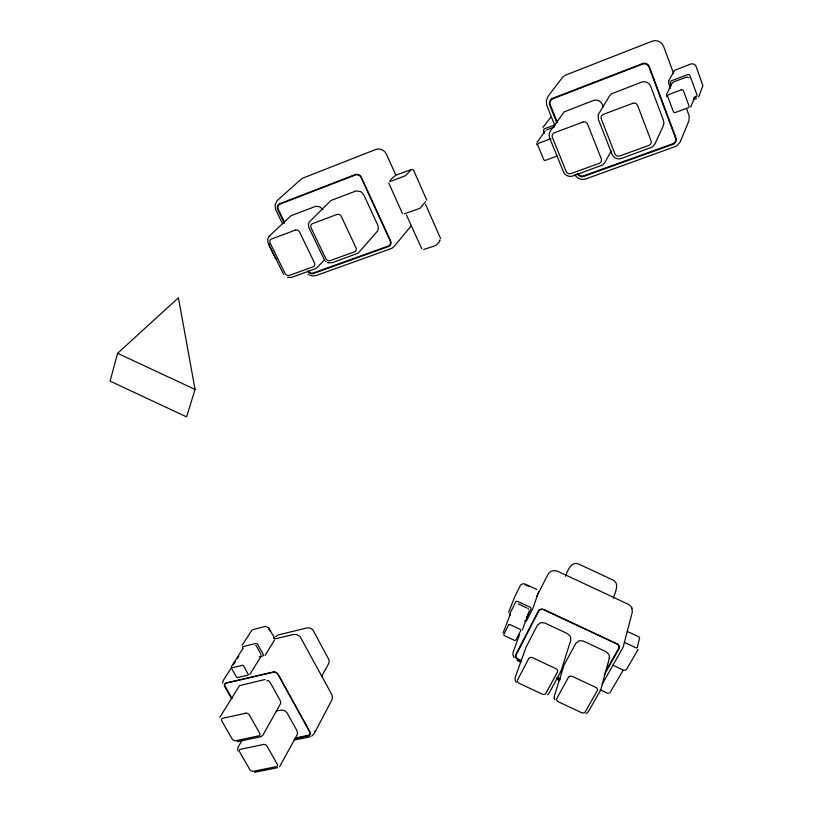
<?xml version="1.0" encoding="UTF-8"?>
<svg xmlns="http://www.w3.org/2000/svg" width="813" height="813" viewBox="0 0 813 813"><rect width="100%" height="100%" fill="white"/><g stroke="black" fill="none" stroke-linecap="round" stroke-linejoin="round"><path stroke-width="1.22" d="M388.705 182.945L402.496 213.646M536.59 144.562L536.58 143.708M222.538 683.184L223.351 680.339L231.37 667.859M666.528 96.686L666.66 94.145L671.802 83.678M332.507 697.534L332.019 699.698L314.194 733.56L311.704 736.182M600.787 689.688L609.435 657.849L609.069 654.699L606.081 651.721L583.449 641.111L579.364 640.654L575.889 643.144L564.181 664.821L554.405 695.867L554.253 698.438M598.205 114.785L598.409 119.531L612.047 154.307C613.419 157.844 617.738 159.805 621.305 158.505L652.3 147.051L654.861 144.013L663.235 126.005L663.916 123.159L663.479 120.415L650.644 86.259C649.333 82.692 644.963 80.761 641.447 82.174L611.447 93.861L609.455 96.015L598.256 114.653M668.753 80.924L668.652 83.058M117.59 353.309L110.08 381.104L186.573 416.876L195.059 389.457L178.433 297.771L117.59 353.309L195.059 389.457M609.272 658.449L609.435 657.849M219.784 717.371L239.53 685.633L265.109 679.465M613.317 598.358C614.648 593.358 620.268 583.51 612.931 580.025L578.897 564.141C571.326 560.614 567.261 571.224 565.421 576.295M560.95 671.243L570.726 640.38L570.513 636.62L567.525 633.642L544.944 623.053L540.879 622.616L537.444 625.116L526.153 646.955L515.218 677.412L515.076 679.983L516.285 682.514M423.675 249.459L434.742 245.892C436.754 245.414 441.815 239.469 439.366 240.099M519.629 634.455L513.094 652.229L512.922 654.892L513.999 657.676M522.363 629.943L529.293 611.142M503.095 632.89L510.371 614.12M508.623 612.382L514.751 596.701L520.584 585.045L523.206 583.49M690.644 107.052L695.217 96.269M547.606 694.709L549.141 693.052L560.828 671.518M560.726 671.741L561.051 671.01M328.127 262.69L332.283 262.721L358.238 253.107L377.679 230.902L378.38 228.463L377.811 225.242L363.787 194.815L361.043 191.766L356.185 190.903L330.861 200.547L309.092 222.183L308.422 224.713L308.767 227.345L324.265 259.662M638.124 649.313L626.549 669.394L624.882 670.532M231.309 666.711L243.087 648.327M274.469 640.156L265.079 655.43M668.936 80.436L674.536 70.325L691.436 63.78L694.424 64.237L695.979 66.158L702.91 85.67L698.58 97.052M536.804 596.254L548.114 574.13C549.954 570.746 554.557 569.771 557.901 571.387L628.083 604.161L630.288 605.675L631.965 608.175M526.611 617.504L530.919 609.069A1.626 1.311 21.4 0 0 530.056 607.209L517.8 601.468A1.626 1.311 22 0 0 515.737 601.955L509.863 613.642A1.616 1.301 22.2 0 0 510.086 614.984M611.264 150.862L604.75 162.783L602.718 164.937L572.606 176.065C569.08 177.336 564.872 175.374 563.49 171.919L549.629 137.814M321.582 676.528L328.859 663.245L329.184 660.126L312.71 629.608L309.651 627.971L306.928 627.931L278.249 634.933L275.485 636.681M605.218 672.077L618.683 648.327A3.943 3.161 17.2 0 0 616.701 643.896L544.029 609.852A4.106 3.323 20.7 0 0 538.785 611.071L516.194 654.831A3.821 3.028 21.5 0 0 518.257 659.14L521.692 660.756M604.181 675.024L619.303 648.296A4.461 3.567 17.2 0 0 617.362 643.977L543.602 609.425A4.624 3.73 20.7 0 0 538.521 610.604L515.503 655.207A4.329 3.425 21.5 0 0 517.515 659.404L521.428 661.274M602.118 684.343L623.022 647.483L632.341 611.955L631.884 607.951M600.461 690.42L588.419 711.548L586.132 713.621M609.78 693.072L622.849 670.695M268.788 236.725L267.701 239.246L268.026 242.731M241.928 740.47L237.823 747.533L237.884 750.877M249.825 674.414L261.105 656.233M314.672 731.294L314.214 731.852M233.372 664.739L235.384 661.619M237.386 658.5L238.727 656.416M242.02 645.319L252.172 629.862L265.455 626.335M537.027 142.427L545.177 130.923M671.995 83.322L672.951 82.316M542.82 127.499L550.868 117.275M404.488 213.717L420.006 208.291L425.575 201.726M269.133 236.288L291.074 215.699L315.769 206.299L319.824 206.766L322.903 209.469M268.656 236.888L269.276 236.116M526.448 621L532.739 608.825L538.613 591.854M411.541 225.435L394.396 246.197L391.896 248.321L315.881 275.637L312.863 276.024L309.794 275.231M673.652 73.607L663.642 46.473C662.067 41.89 656.487 39.431 652.026 41.25L565.726 75.06L562.779 77.022L548.186 96.127L546.245 100.802L546.824 105.66L554.883 125.619M324.397 259.997L316.145 268.473L291.521 277.416L287.538 277.416M279.56 766.791L297.558 733.936L297.03 730.785L287.182 713.082C285.017 709.17 279.682 709.82 276.217 711.263M260.932 736.659L263.138 734.82L280.79 703.164L280.19 700.501L270.16 682.463L268.046 680.349M696.578 98.668L693.174 99.918M603.246 106.808C602.484 102.357 597.758 98.708 593.297 100.517L564.151 111.879L550.157 131.279L549.182 134.084L549.364 137.031M554.873 124.836L544.72 128.678A1.931 1.86 48.2 0 0 543.704 131.117L544.608 133.342M546.478 129.938L554.547 126.899M673.611 81.95L686.05 77.265M693.448 98.099L695.704 97.265A2.022 1.992 -28.3 0 0 696.914 94.694L690.054 75.883A2.033 2.002 -39.9 0 0 687.463 74.715L671.65 80.7A2.022 1.992 -39.5 0 0 670.461 83.282L671.325 85.619M557.261 156.005L545.584 160.303A1.535 1.474 41.9 0 1 543.612 159.399L537.8 145.232A1.545 1.484 45.5 0 1 538.613 143.281L550.31 138.901A1.555 1.494 45.2 0 1 550.889 138.81M260.719 736.741L237.244 741.741M274.713 638.967L293.849 634.364L297.172 634.75L299.997 636.457L331.755 694.465L332.507 697.818M259.286 656.752L262.64 655.949A1.494 1.128 31 0 0 263.219 654.455L257.67 644.414A1.504 1.128 31.4 0 0 255.76 643.51L243.372 646.518A1.494 1.118 31.7 0 0 242.802 648.022M296.074 737.848L308.31 735.298A3.516 2.591 28.2 0 0 309.753 731.924L278.046 674.516A3.76 2.815 30.2 0 0 273.249 672.239L226.583 683.072A3.526 2.591 31.3 0 0 225.282 686.538L232.081 698.458M295.058 738.611L308.838 735.704A3.974 2.927 28.2 0 0 310.241 732.422L278.056 674.16A4.228 3.161 30.2 0 0 273.422 671.955L225.851 683.001A3.984 2.937 31.3 0 0 224.601 686.375L231.603 698.713M294.377 740.043L310.19 736.751M254.621 772.279L277.528 767.685M686.833 77.083L689.058 77.753M327.436 262.416L328.218 262.721M412.628 169.419L413.685 170.425L426.754 200.171M627.321 631.457L638.357 636.62A1.626 0.915 30.4 0 1 639.587 638.205L637.321 647.402A1.636 0.925 30.6 0 1 635.624 647.646L624.465 642.422M524.659 583.805L536.783 589.476M524.365 584.415L528.735 586.458M518.206 603.876L526.692 607.86M612.921 665.197L622.839 669.851A1.616 0.945 30.8 0 0 623.937 670.054M600.035 689.719L607.291 693.123A1.25 0.742 31.1 0 0 608.51 693.083M557.179 677.442L560.614 679.058M556.935 677.971L559.232 679.048M517.302 660.552L520.747 662.168M556.265 678.875L559.7 680.491M308.036 274.154L308.889 274.743M325.312 260.963L325.942 261.522M574.781 174.693C576.834 178.464 581.671 180.405 585.736 178.951L676.853 145.964L680.105 142.143L688.946 120.751L689.19 115.964L686.711 109.033M421.774 248.788L406.419 214.957M283.605 274.408L268.3 243.402M260.16 652.798L256.369 645.959A1.169 0.884 31.4 0 0 255.719 645.359M268.879 627.9L274.347 637.89M268.727 628.947L269.936 631.152M554.73 699.841L554.202 698.204M282.467 223.656L275.516 209.226M284.428 222L278.412 209.602A4.604 3.974 48.9 0 1 280.2 204.053L355.484 174.978A4.472 3.994 49.7 0 1 361.104 177.559L390.169 240.79A4.36 3.892 43.3 0 1 388.218 246.034L313.33 272.955A4.278 3.699 44.1 0 1 308.218 270.953M284.387 223.402L277.579 209.276A5.173 4.472 48.9 0 1 279.296 203.9L355.708 174.389A5.061 4.512 49.7 0 1 361.185 176.899L390.799 241.319A4.939 4.4 43.3 0 1 388.888 246.42L312.914 273.717A4.837 4.177 44.1 0 1 307.68 271.298M577.21 173.403L577.484 173.992A5.203 5.01 33.1 0 0 583.236 176.604L673.418 144.206A5.366 5.254 0 0 0 676.172 138.393L649.109 66.097A5.478 5.437 -75.6 0 0 643.073 63.373L552.068 98.525A5.569 5.386 55.1 0 0 549.527 104.633L556.854 122.915M395.677 174.775L386.388 154.124C384.661 150.212 379.793 147.895 375.738 149.49L301.948 178.474L277.152 200.598L275.109 204.683L275.475 209.114M425.545 204.337L440.656 238.717M557.474 122.621L550.381 105.019A4.949 4.787 55.2 0 1 553.013 98.708L642.666 64.085A4.848 4.807 -75.6 0 1 648.865 66.879L675.43 137.844A4.746 4.644 -0.1 0 1 672.615 143.81L583.724 175.76A4.604 4.431 33.1 0 1 578.073 173.606M668.784 83.495L670.522 88.18M266.949 680.796A2.713 2.022 30.3 0 1 267.274 680.928M266.247 626.955A1.474 1.128 31.4 0 1 267.477 627.189M267.914 627.555A1.474 1.128 31.4 0 1 268.127 627.849M273.554 637.768A1.474 1.118 31 0 1 273.696 638.551M260.699 653.784A1.169 0.874 31.1 0 1 260.587 654.79M524.964 620.715A1.616 1.301 21.6 0 1 524.761 621M527.759 608.358A1.26 1.026 21.5 0 1 528.511 609.272M269.479 244.063A1.443 1.23 46.7 0 0 269.215 245.617L275.455 258.3A1.433 1.23 45.8 0 0 276.755 259.205M411.307 169.561L405.596 175.608L390.901 181.319C386.856 182.996 394.59 175.374 397.059 174.734L411.307 169.561M508.592 625.065L503.938 634.272A1.291 1.026 22.3 0 0 504.639 635.736L514.344 640.288A1.291 1.026 21.8 0 0 515.97 639.922L520.686 630.736A1.291 1.037 21.7 0 0 519.985 629.262L510.229 624.689A1.291 1.037 22.2 0 0 508.592 625.065M528.745 658.591L517.566 679.922A3.039 2.368 21.2 0 0 519.202 683.316L542.068 694.089A3.039 2.368 20.2 0 0 545.95 693.286L557.444 672.087A3.079 2.429 19.8 0 0 555.828 668.632L532.647 657.737A3.069 2.429 20.9 0 0 528.745 658.591M568.46 677.259L556.834 698.418A3.049 2.368 19.5 0 0 558.429 701.792L581.356 712.584A3.059 2.368 18.6 0 0 585.279 711.812L597.23 690.786A3.089 2.419 18.1 0 0 595.644 687.351L572.413 676.436A3.079 2.429 19.1 0 0 568.46 677.259M295.271 230.12L271.512 239.042A3.445 2.957 46.9 0 0 270.18 243.148L285.058 273.412A3.404 2.917 44.6 0 0 289.347 275.383L313.015 266.827A3.435 2.967 44.5 0 0 314.407 262.762L299.631 232.122A3.476 3.008 46.9 0 0 295.271 230.12M336.897 214.48L312.487 223.646A3.486 3.039 46.9 0 0 311.074 227.843L325.81 258.625A3.445 3.008 44.3 0 0 330.159 260.627L354.478 251.837A3.465 3.059 44.1 0 0 355.962 247.691L341.328 216.512A3.516 3.1 47 0 0 336.897 214.48M582.819 122.092L554.375 132.773A3.719 3.587 45.6 0 0 552.393 137.468L566.183 171.452A3.679 3.537 35.9 0 0 570.909 173.606L599.191 163.372A3.709 3.598 31.3 0 0 601.264 158.728L587.636 124.277A3.75 3.648 44.3 0 0 582.819 122.092M632.748 103.332L603.449 114.338A3.77 3.699 42.3 0 0 601.346 119.145L614.902 153.789A3.73 3.638 25.8 0 0 619.699 155.964L648.825 145.436A3.77 3.699 12.6 0 0 651.03 140.69L637.646 105.548A3.791 3.77 31 0 0 632.748 103.332M681.375 89.847L668.733 94.582A1.616 1.596 -25.5 0 0 667.778 96.645L673.337 111.564A1.606 1.585 -14.3 0 0 675.39 112.489L688.001 107.844A1.616 1.585 -21 0 0 688.977 105.792L683.448 90.782A1.626 1.606 -30.7 0 0 681.375 89.847M242.132 665.359L232.325 667.686A1.189 0.884 31.5 0 0 231.878 668.865L236.349 676.762A1.189 0.884 31.2 0 0 237.853 677.483L247.66 675.197A1.189 0.884 31 0 0 248.107 674.018L243.656 666.081A1.189 0.894 31.3 0 0 242.132 665.359M245.729 713.225L222.792 718.286A2.774 2.012 30.8 0 0 221.776 720.968L232.213 739.058A2.764 1.992 30.2 0 0 235.719 740.734L258.605 735.877A2.785 2.022 29.6 0 0 259.672 733.214L249.296 714.922A2.795 2.043 30.2 0 0 245.729 713.225M263.493 744.474L240.628 749.251A2.744 1.972 29.8 0 0 239.601 751.862L249.845 769.616A2.734 1.951 29.2 0 0 253.321 771.283L276.135 766.7A2.754 1.982 28.7 0 0 277.213 764.108L267.03 746.161A2.764 2.002 29.2 0 0 263.493 744.474"/></g></svg>
